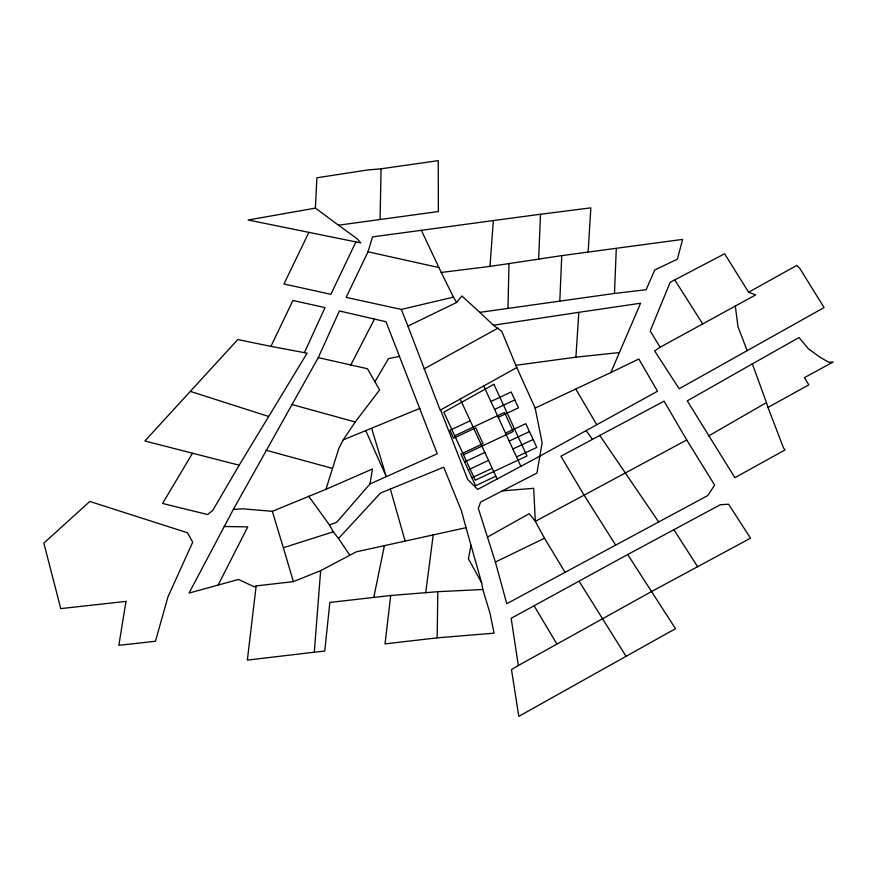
<?xml version="1.0" encoding="UTF-8"?>
<svg xmlns="http://www.w3.org/2000/svg" width="877" height="877" viewBox="0 0 877 877"><rect width="100%" height="100%" fill="white"/><g stroke="black" fill="none" stroke-linecap="round" stroke-linejoin="round"><path stroke-width="1.32" d="M437.174 637.853L437.798 591.69L482.821 589.497L490.024 613.363L494.08 633.161L437.174 637.853L385.025 643.882L390.725 595.516L437.798 591.69M380.081 219.283L381.078 168.79L438.248 160.644L438.357 211.532L338.489 225.203L315.391 208.112L248.147 220.006L360.743 242.907L357.114 238.752L338.489 225.203M507.969 308.364L508.989 263.582L561.762 255.624L682.624 239.388L677.384 259.175L654.746 269.995L646.13 289.728L614.47 293.455L479.829 312.355L461.85 295.988L456.577 302.455L407.915 326.123L440.177 410.195L516.783 367.562L501.797 331.385L493.444 325.224L479.829 312.355M614.47 293.455L616.29 248.542M538.631 259.439L540.517 214.251L590.835 207.86L588.127 252.028M559.811 301.085L561.762 255.624M315.391 208.112L316.915 177.779L367.748 169.963L381.078 168.79M515.402 365.358L575.904 357.18L578.831 312.333L640.583 303.223L610.841 372.539L535.156 408.079L542.129 442.808L536.943 473.054L480.585 502.093L478.327 508.397L495.384 562.047L506.774 603.705L707.728 495.571L714.634 485.091L686.735 439.98L664.075 401.151L560.929 456.204L583.874 494.858L615.435 544.76M456.577 302.455L453.486 297.139L401.326 309.417L346.163 297.391L368.011 251.798L372.517 236.889L421.355 230.322L441.23 272.451L489.98 266.4L493.345 220.555L540.517 214.251M320.642 570.653L293.389 581.637L256.15 585.913L247.347 660.118L314.295 652.203L320.642 570.653L356.292 551.83L466.027 527.691L481.616 582.745L482.821 589.497M425.696 592.72L433.271 534.488M308.682 496.218L329.445 524.961L336.79 522.199L369.995 483.951L372.451 468.998L325.926 489.322L272.341 511.313L242.83 508.835L233.337 509.416L189.048 593.082L238.445 579.445L254.462 586.91L256.15 585.913M470.993 545.373L468.417 558.781L481.616 582.745M314.295 652.203L324.775 651.074L329.84 602.433L373.777 597.434L384.389 545.768M325.926 489.322L338.818 448.454L343.17 439.881L355.24 421.99L379.609 389.936L367.43 368.724L318.285 357.619L233.337 509.416M304.44 352.609L325.016 307.608L292.918 300.482L270.938 346.371L237.777 339.563L144.891 440.999L239.18 465.194L307.082 353.157L270.938 346.371M355.876 241.975L330.859 294.31L283.962 283.973L308.89 232.35M318.285 357.619L339.377 310.951L386.012 321.738L437.261 453.782L369.995 483.951M218.044 585.222L247.763 526.869L224.172 526.496M350.778 365.051L374.424 319.184M239.18 465.194L212.727 510.458L207.553 514.536L162.552 503.464L192.447 453.332M374.841 381.835L388.511 358.605L399.43 356.413M349.561 554.845L338.511 538.511L380.443 493.082L443.751 467.211L461.653 511.455L466.027 527.691M660.129 347.237L654.637 350.943L679.16 388.763L824.084 307.553L799.868 268.505L796.842 265.38L748.596 292.249L724.621 253.76L670.203 282.273L650.208 330.947L660.129 347.237L755.7 294.891L748.596 292.249M518.329 665.533L511.488 669.589L518.789 716.356L675.487 628.677L627.691 554.527L511.17 618.307L518.329 665.533L651.282 591.679L750.515 538.182L728.59 504.22L720.324 504.746L627.691 554.527M440.572 409.976L467.704 479.467L477.713 489.399L539.925 456.106L657.52 391.241L638.807 359.011L610.841 372.539M708.572 435.957L766.487 402.598L752.334 363.889L799.046 337.535L808.375 348.772L819.984 357.213L828.688 362.234L833.15 362.026L804.428 377.636L808.824 384.85L767.978 407.454L783.567 448.037L785.123 449.879L734.871 477.702L687.261 400.844L752.334 363.889M487.711 536.943L529.237 513.67L535.31 521.355L544.496 538.226L564.832 571.947M424.183 368.833L498.07 328.097M686.735 439.98L535.31 521.355L533.698 488.314L502.225 490.868M495.384 562.047L544.496 538.226M490.901 401.491L511.181 391.997L518.504 407.838L498.224 417.32M470.225 420.796L449.956 430.278L453.617 438.204L475.74 427.844L483.063 443.685L460.94 454.034L475.575 485.715L495.856 476.222M494.562 409.406L514.843 399.912M454.724 435.759L504.505 412.464L513.286 431.462L463.516 454.757M505.547 433.161L525.816 423.668L536.801 447.423L516.531 456.917M464.602 461.96L484.871 452.466M509.208 441.076L529.478 431.594M468.252 469.875L488.533 460.392M512.87 449.002L533.139 439.509M471.914 477.801L492.194 468.307M343.17 439.881L420.006 408.32M293.389 581.637L283.348 547.719L333.293 531.813L338.511 538.511M493.444 325.224L578.831 312.333M489.98 266.4L508.989 263.582M421.355 230.322L493.345 220.555M390.725 595.516L373.777 597.434M575.904 357.18L619.513 352.532M368.011 251.798L439.136 267.628M265.939 450.208L332.405 468.373M291.657 404.44L355.24 421.99M190.638 391.482L268.329 416.378M586.077 430.574L592.403 439.191M658.682 521.968L599.682 435.31M674.084 529.971L697.643 566.783M674.764 279.96L702.762 323.997M579.269 581.55L626.003 656.226M534.29 606.106L556.752 643.839M575.915 389.311L596.612 424.413M329.445 524.961L333.293 531.813M441.23 272.451L453.486 297.139M483.72 385.957L520.861 466.301M460.184 399.057L497.138 479.006M516.783 367.562L535.156 408.09M365.797 430.782L386.253 476.529L371.738 428.612M401.326 309.417L407.915 326.123M747.171 350.636L737.974 326.693L735.266 305.711M766.487 402.598L767.978 407.454M272.341 511.313L283.348 547.719M390.32 488.993L405.01 540.616M125.981 601.403L118.844 645.34L155.448 641.251L167.913 596.974L192.688 542.227L187.535 532.788L89.805 501.447L43.85 543.148L60.765 608.605L125.981 601.403M493.883 384.312L443.828 412.168L475.268 480.19L527.011 455.974L493.883 384.312"/></g></svg>
